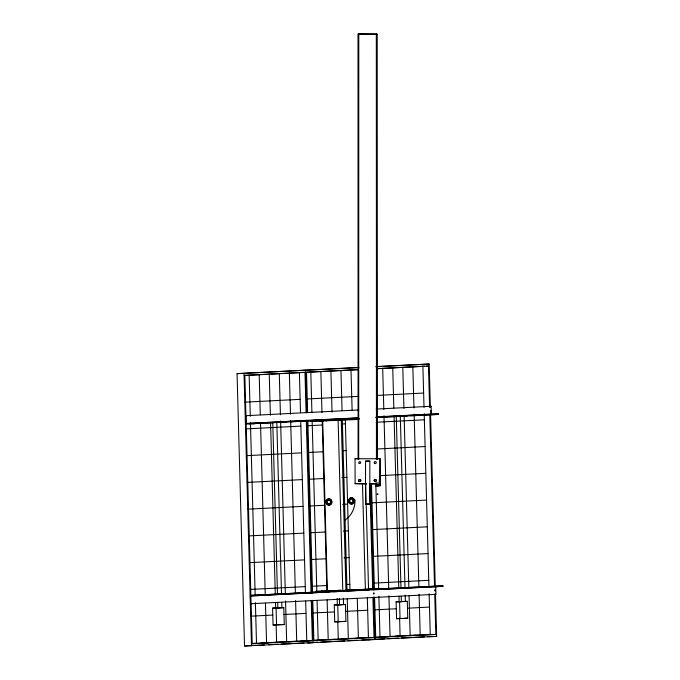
<?xml version="1.0" encoding="UTF-8"?>
<svg xmlns="http://www.w3.org/2000/svg" width="680" height="680" viewBox="0 0 680 680"><rect width="100%" height="100%" fill="white"/><g stroke="black" fill="none" stroke-linecap="round" stroke-linejoin="round"><path stroke-width="1.02" d="M375.878 485.826L375.878 485.137L379.38 485.137L379.431 483.046L375.921 483.046L375.878 485.826L380.043 485.826L380.077 458.745L355.096 458.745M375.921 483.046L375.921 483.735L369.673 483.726M379.38 485.137L379.431 479.579L380.094 479.579L380.086 471.24L379.567 471.24L379.567 479.731L380.086 479.731M380.043 485.826L380.094 479.579L379.567 479.731M379.431 479.579L379.38 481.661L380.043 481.669L380.094 479.579M245.421 419.152L245.438 419.892M250.512 599.106L250.554 600.525M365.525 461.125L369.844 461.125L369.844 504.041L367.616 504.084L365.525 504.041L365.525 461.125L369.844 461.125M373.66 597.159L374.825 639.548L244.528 646L237.056 373.643L358.284 367.455M376.227 366.546L429.182 364.038L430.372 407.49M237.056 373.643L358.989 367.616M375.878 366.758L429.182 364.038M244.154 375.411L278.29 373.668M280.304 373.567L299.396 372.589L300.5 412.717M306.808 372.215L358.046 369.597M376.652 368.653L411.833 366.86M306.085 412.683L304.98 372.376L244.843 375.445L245.948 415.752M358.199 369.665L306.51 372.3L307.615 412.607M376.779 368.721L428.476 366.087L429.607 407.447M244.885 402.161L300.135 399.347M306.544 399.015L358.776 396.355M376.388 395.454L423.623 393.048M358.216 418.531L245.828 424.048L245.607 415.726L358.751 409.955M376.15 409.079L431.137 406.274L431.35 414.077L376.363 416.882M245.607 415.726L246.083 415.709L246.296 423.512L358.385 417.8M246.296 423.512L358.207 418.004M376.184 417.095L438.575 413.907L438.583 414.434L376.193 417.613M249.007 423.887L260.635 423.291M263.806 423.13L273.326 422.646M277.559 422.433L287.07 421.949M290.241 421.778L300.824 421.243M303.994 421.082L311.398 420.707M317.738 420.385L327.258 419.892M330.429 419.73L334.653 419.517M344.173 419.033L353.694 418.548M356.864 418.387L358.98 418.276M375.896 417.418L380.128 417.197M384.361 416.984L393.873 416.5M397.043 416.339L407.618 415.795M410.796 415.633L420.308 415.149M424.541 414.936L438.583 414.434M358.861 419.433L310.769 421.464L310.751 420.945L358.844 418.914M310.769 421.464L314.984 421.243M319.2 421.03L323.425 420.818M245.616 428.918L300.866 426.096M307.284 425.774L322.32 425M342.423 423.98L345.44 423.827M376.116 422.263L424.363 419.798M246.355 455.668L301.597 452.854M308.014 452.523L323.06 451.758M343.162 450.729L346.179 450.577M376.848 449.012L425.094 446.556M247.087 482.426L302.337 479.604M308.745 479.281L323.791 478.508M341.887 477.589L346.911 477.335M379.593 475.668L425.825 473.305M247.826 509.175L303.067 506.362M309.485 506.031L324.53 505.265M342.618 504.339L347.642 504.084M371.314 502.877L426.564 500.063M249.56 535.883L303.807 533.111M310.216 532.788L325.261 532.015M343.357 531.097L348.381 530.842M372.053 529.635L427.295 526.813M250.291 562.632L304.538 559.869M310.955 559.538L325.992 558.773M344.089 557.846L349.112 557.591M372.784 556.385L428.034 553.571M251.022 589.39L305.277 586.619M311.686 586.296L326.731 585.523M346.834 584.502L349.851 584.35M373.515 583.142L428.765 580.321M372.495 589.212L381.743 588.99L381.726 588.472L331.1 591.056L331.118 591.575L315.716 591.932L315.699 591.413L327.301 590.827M337.85 590.283L341.012 590.121M346.29 589.858L353.668 589.483M315.716 591.932L323.094 591.558M365.1 589.475L368.551 589.313L365.636 483.318M329.026 591.948L250.852 595.935L251.065 603.746L250.58 603.755L250.35 595.433L323.247 591.711M371.841 589.237L379.236 588.854M381.352 588.752L442.935 585.82L442.943 586.338L250.852 595.935M250.35 595.433L442.935 585.82M333.251 591.736L342.762 591.251M346.987 591.039L355.436 590.606M359.661 590.393L369.172 589.909M373.397 589.688L442.943 586.338M250.58 603.755L435.94 594.32L435.727 586.509M278.409 607.827L283.806 607.648L284.274 624.52L273.062 624.996L272.595 608.115L280.322 607.725M340.068 604.682L345.466 604.503L345.933 621.375L334.721 621.851L334.262 604.979L341.98 604.579M401.897 601.528L407.303 601.35L407.762 618.222L396.55 618.698L396.091 601.825L403.809 601.426M283.806 607.648L276.08 608.039L276.548 624.92M345.466 604.503L337.748 604.894L338.207 621.775M407.303 601.35L399.576 601.74L400.044 618.621M250.758 616.19L272.841 615.068M283.9 614.499L306.008 613.377M312.426 613.045L334.5 611.923M345.559 611.354L367.668 610.232M374.255 609.892L396.329 608.77M407.388 608.209L429.497 607.078M273.062 624.996L284.274 624.52M334.721 621.851L345.933 621.375M396.55 618.698L401.378 618.452M251.506 643.484L306.756 640.662L305.668 601.027M314.168 640.288L368.416 637.517L367.327 597.881M375.003 637.185L430.253 634.363L429.131 593.7M251.566 643.629L255.791 643.416M261.06 643.144L268.447 642.77M274.779 642.447L282.166 642.073M288.49 641.75L295.876 641.367M301.155 641.104L312.35 640.721L311.245 600.423M309.009 640.704L306.901 640.807L308.89 640.764M315.341 640.381L322.728 639.999M329.052 639.676L335.385 639.353M341.717 639.03L349.103 638.656M355.427 638.333L362.814 637.959M381.395 637.007L388.773 636.633M395.105 636.31L402.492 635.936M408.825 635.613L416.211 635.239M421.481 634.967L435.837 634.423L434.732 594.125M312.35 640.721L252.212 643.79L251.107 603.483M372.903 597.278L374.008 637.577L313.871 640.645L312.766 600.338M435.837 634.423L375.708 637.491L374.595 597.185M244.528 646L250.801 645.677M254.983 645.465L264.384 644.988M268.566 644.776L277.975 644.292M281.112 644.138L291.558 643.603M294.695 643.442L304.104 642.965M307.241 642.804L317.688 642.269M320.824 642.107L331.271 641.58M334.407 641.418L344.862 640.883M347.999 640.721L357.399 640.245M361.582 640.033L436.662 636.395L435.498 594.005M368.024 639.702L371.161 639.54M374.298 639.387L384.744 638.851M387.88 638.69L398.335 638.154M401.464 638.001L410.873 637.517M414.01 637.356L424.456 636.828M427.592 636.667L436.662 636.395M345.262 419.254C343.238 419.322 347.505 419.203 345.466 419.245M350.217 589.721C348.304 589.789 352.469 589.679 350.421 589.721M321.649 591.183C319.753 591.251 323.875 591.141 321.852 591.175M321.666 591.702C319.634 591.77 323.901 591.659 321.87 591.693M422.493 366.223L424.49 366.18M426.479 366.129L428.476 366.087M298.716 370.498L305.685 370.337L306.85 412.726M299.004 372.521L304.98 372.376M430.652 406.283L431.137 406.274M431.35 414.077L438.575 413.907M348.466 419.016L353.591 418.897M355.963 418.846L359.057 418.778M345.296 419.177L358.649 418.863M331.007 419.976L341.267 419.738L345.958 590.393M326.817 420.163L322.702 420.257L327.394 590.92L342.788 590.554L338.104 419.9L330.599 420.07M368.381 588.787L381.726 588.472M363.418 589.433L368.551 589.313M337.739 590.588L341.148 590.512M315.699 591.413L331.1 591.056M435.463 594.328L435.94 594.32M396.091 601.825L401.353 601.647L401.208 596.36M334.262 604.979L339.515 604.8L339.346 598.46M272.595 608.115L277.856 607.946L277.712 602.659M404.277 618.307L407.762 618.222M368.033 637.721L374.008 637.577M308.185 642.812L313.166 642.693L312.001 600.304M358.224 459.315L358.19 34L376.848 34L377.017 459.51M358.19 34L376.983 34.195M359.219 458.575L355.053 458.575L355.104 483.735L366.554 483.735M375.878 458.575L380.052 458.583L380.052 483.565M355.062 483.556L358.19 483.573M366.656 483.905L358.224 483.71M369.265 483.896L376.575 483.896M369.844 504.041L365.525 504.041M358.793 34.195L358.7 459.323M430.772 410.448L430.882 414.613M430.576 414.902L435.293 586.585M429.811 414.868L434.528 586.696M424.023 407.456L422.892 366.291L412.837 366.809L413.967 407.966M424.192 413.627L428.935 586.5M414.137 414.137L418.888 587.01M419.084 594.21L420.197 634.882M402.789 367.319L403.92 408.476M404.115 415.684L408.833 587.52M409.062 595.756L410.15 635.392M400.274 415.361L405.008 587.698M405.212 595.102L405.382 601.443M396.27 416.619L400.971 587.902M392.734 367.829L393.839 407.966M394.069 416.194L398.786 588.038M399.007 596.266L399.177 602.438M399.611 618.06L400.095 635.902M382.687 368.348L383.817 409.504M383.988 415.675L388.73 588.548M388.926 595.748L390.048 636.412M376.779 417.996L376.788 418.523M375.802 484.1L378.683 589.058M378.879 596.266L379.993 636.931M371.484 483.701L374.365 588.702M370.719 483.752L373.626 589.73M373.83 597.15L374.995 639.54M370.549 483.76L373.456 589.738M369.784 483.786L372.666 588.787M362.474 483.48L365.381 589.475L349.979 589.84L345.329 420.24M351.007 369.962L352.113 410.091M357.28 598.391L358.368 638.035M340.96 370.473L342.057 410.601M342.312 419.866L346.97 589.645M347.225 598.91L348.313 638.545M343.383 598.255L343.553 604.596M330.905 370.982L332.036 412.139M337.152 598.391L337.348 605.591M337.773 621.214L338.266 639.056M326.153 420.58L326.171 421.099M320.858 371.493L321.988 412.658M322.209 420.886L326.901 591.702M327.123 599.93L328.21 639.565M310.802 372.011L311.907 412.139M312.162 421.404L316.846 592.212M317.075 600.448L318.163 640.084M307.844 421.09L312.562 592.917M307.054 420.138L311.797 592.884M306.289 420.113L311.041 592.994M300.721 420.954L305.439 592.798M289.349 373.107L290.479 414.264M290.649 420.435L295.392 593.308M295.587 600.508L296.709 641.172M279.293 373.618L280.423 414.774M280.594 420.945L285.345 593.818M285.541 601.027L286.654 641.69M276.811 422.714L281.512 593.997M281.75 602.454L281.894 607.741M272.782 422.918L277.482 594.201M269.246 374.127L270.376 415.284M270.572 422.493L275.289 594.328M275.519 602.565L275.689 608.736M276.114 624.359L276.607 642.2M259.19 374.637L260.296 414.774M260.525 423.002L265.243 594.847M265.464 603.075L266.551 642.711M253.521 423.342L253.529 423.87M258.051 595.246L258.069 595.774M249.144 375.156L250.274 416.313M250.444 422.484L255.187 595.357M255.382 602.557L256.504 643.229M246.151 423.173L250.903 596.062M244.026 373.481L251.506 645.838M379.567 471.24L379.567 479.579M376.848 34L376.881 459.315M376.575 459.502L376.414 34.008L376.44 459.315M358.326 34.195L358.36 459.51M354.994 500.055A22.916 21.191 87.1 0 1 344.947 520.14M349.639 498.729A3.119 2.89 87.1 0 1 353.532 498.457A3.119 2.89 87.1 0 1 354.161 502.622A3.119 2.89 87.1 0 1 350.378 503.625M349.282 502.512A3.119 2.89 87.1 0 1 348.976 501.763M348.933 500.148A3.119 2.89 87.1 0 1 349.197 499.392M353.269 501.806A2.083 1.929 87.1 0 1 353.209 499.723M353.149 502.333A2.083 1.929 87.1 0 1 350.302 502.265A2.083 1.929 87.1 0 1 350.591 499.213A2.083 1.929 87.1 0 1 353.379 499.808M330.803 502.375A2.083 1.929 87.1 0 1 330.777 501.296M327.046 499.808A3.119 2.89 87.1 0 1 331.916 501.1A3.119 2.89 87.1 0 1 328.482 505.002M327.786 504.704A3.119 2.89 87.1 0 1 327.173 504.228M326.697 503.591A3.119 2.89 87.1 0 1 326.383 502.843M330.675 502.885A2.083 1.929 87.1 0 1 330.913 500.369M330.166 503.752A2.083 1.929 87.1 0 1 327.513 503.047A2.083 1.929 87.1 0 1 328.142 500.191A2.083 1.929 87.1 0 1 330.786 500.888M330.846 502.971A2.083 1.929 87.1 0 1 330.556 503.412M373.524 593.283C373.855 596.029 374.467 591.387 373.524 593.283M434.894 590.155C435.234 592.884 435.82 588.302 434.894 590.155M377.171 494.156L378.089 494.156L377.221 494.147M376.95 485.069L378.479 485.069L376.95 485.069M376.95 485.758L378.479 485.767L376.95 485.758M331.517 419.985L330.846 420.002L331.517 419.976M374.476 463.318A1.037 1.037 0 0 0 376.219 462.85A1.037 1.037 0 0 0 374.944 461.575A1.037 1.037 0 0 0 374.476 463.318M374.476 481.244A1.037 1.037 0 0 0 376.219 480.777A1.037 1.037 0 0 0 374.935 479.493A1.037 1.037 0 0 0 374.467 481.236A1.037 1.037 0 0 0 376.21 480.769A1.037 1.037 0 0 0 374.944 479.502A1.037 1.037 0 0 0 374.476 481.244M359.065 463.25A0.944 0.944 0 0 0 360.638 462.825A0.944 0.944 0 0 0 359.49 461.677A0.944 0.944 0 0 0 359.065 463.25M358.989 481.236A1.037 1.037 0 0 0 360.731 480.769A1.037 1.037 0 0 0 359.457 479.493A1.037 1.037 0 0 0 358.989 481.236A1.037 1.037 0 0 0 360.74 480.785A1.037 1.037 0 0 0 359.465 479.51A1.037 1.037 0 0 0 358.998 481.253M349.596 499.91A2.083 1.929 87.1 0 0 351.348 502.996A2.083 1.929 87.1 0 0 352.928 499.834A2.083 1.929 87.1 0 0 349.596 499.91M348.747 499.409A3.119 2.89 87.1 0 0 351.373 504.033A3.119 2.89 87.1 0 0 353.745 499.29A3.119 2.89 87.1 0 0 348.747 499.409M327.003 500.99A2.083 1.929 87.1 0 0 328.754 504.075A2.083 1.929 87.1 0 0 330.335 500.913A2.083 1.929 87.1 0 0 327.003 500.99M326.153 500.488A3.119 2.89 87.1 0 0 328.78 505.113A3.119 2.89 87.1 0 0 331.151 500.378A3.119 2.89 87.1 0 0 326.153 500.488"/></g></svg>
